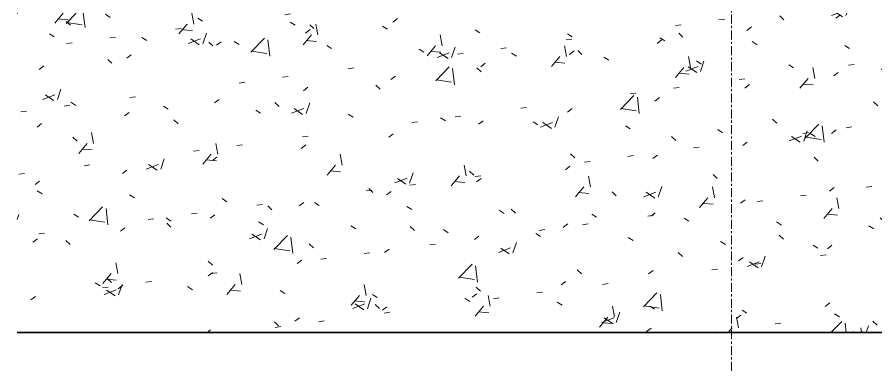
# Model space of a CAD drawing. Header units: inches. Extents: x -12094 to -4267, y -204 to 12515.
# Drawn here: x -6958.16 to -6910.55, y -159.84 to -140.23 of the extents above; entities that cross this region are included whole.
import ezdxf

# ---------------------------------------------------------------- set-up
doc = ezdxf.new("R2010")
doc.units = ezdxf.units.IN
doc.header["$MEASUREMENT"] = 0
doc.linetypes.add('Línea de rejilla', pattern=[0.8749999999999999, 0.4999999999999999, -0.125, 0.125, -0.125])
doc.layers.add('S-FNDN', color=32, linetype='Continuous', lineweight=18)
doc.layers.add('S-GRID', color=1, linetype='Continuous', lineweight=9)

# ---------------------------------------------------------------- blocks, each defined once
blk = doc.blocks.new('Zapata-Rectangular - 9_0x9_0x1_5-154492-SECTION 03 - DET')
at = {"layer": 'S-FNDN'}
h = blk.add_hatch(dxfattribs=at)
h.set_pattern_fill('FP_22', color=256, style=0, pattern_type=2)
h.set_pattern_definition([(49.99999999999999, (-2167.627, -133), (6.885996509346783, -0.6020972290784385), [0.72, -7.92]), (355, (-2167.627, -133), (-1.331755638042277, 7.220546511209704), [0.5760000000000001, -6.336]), (100.451, (-2167.053, -133.05), (5.553628550824647, 6.618191212065827), [0.612, -6.731]), (46.184, (-2167.627, -131.08), (10.24564176015205, -1.588925084020156), [1.08, -11.88]), (96.636, (-2166.773, -131.212), (8.97243871995047, 9.351518401667914), [0.9179999999999999, -10.096]), (351.184, (-2167.627, -131.08), (8.973199131649128, 9.351230365239182), [0.8640000000000001, -9.504]), (21, (-2166.667, -131.56), (5.730725721386895, -3.865003454880041), [0.72, -7.92]), (326, (-2166.667, -131.56), (2.335810685944815, 6.960880220160812), [0.5760000000000001, -6.336]), (71.45100000000001, (-2166.19, -131.882), (8.065875744922518, 3.095947910975024), [0.612, -6.731]), (37.50000000000001, (-2167.627, -133), (0.1168659464360498, 3.195478422797376), [0.317, -5.942, 0.317, -6.115, -6.36]), (37.50000000000001, (-2167.627, -133), (0.1168659464360498, 3.195478422797376), [-12.691, 0.317, -6.042999999999999]), (7.499999999999999, (-2167.627, -133), (2.525430012237227, 3.786024729619641), [0.317, -3.35, 0.317, -5.797999999999999, -2.424]), (7.499999999999999, (-2167.627, -133), (2.525430012237227, 3.786024729619641), [-9.782, 0.317, -2.107]), (327.5, (-2169.768, -133), (5.124368529577271, -0.2161762546582744), [0.317, -2.083, 0.317, -7.171, -9.936]), (327.5, (-2169.768, -133), (5.124368529577271, -0.2161762546582744), [-9.888, 0.317, -9.619]), (317.5, (-2170.728, -133), (5.598326199827542, 0.9614097775270012), [0.317, -2.803, 0.317, -4.656000000000001, -7.056]), (317.5, (-2170.728, -133), (5.598326199827542, 0.9614097775270012), [-8.093, 0.317, -6.739])])
h.paths.add_polyline_path([(-2171.389235371565, -157.7165354330708), (-2129.842235371565, -157.7165354330708), (-2129.842235371565, -140), (-2212.936235371565, -140), (-2212.936235371565, -157.7165354330708)], flags=0)
at = {"layer": 'S-FNDN', "lineweight": 35}
blk.add_line((-2212.936235371565, -157.7165354330708), (-2129.842235371565, -157.7165354330708), dxfattribs=at)

msp = doc.modelspace()

# ---------------------------------------------------------------- linework, layer by layer
at = {"layer": 'S-GRID', "linetype": 'Línea de rejilla'}
msp.add_line((-6918.552021732303, -159.835574743585), (-6918.552021732303, -55.81249999999941), dxfattribs=at)

# ---------------------------------------------------------------- block references
at = {"layer": 'S-FNDN'}
msp.add_blockref('Zapata-Rectangular - 9_0x9_0x1_5-154492-SECTION 03 - DET', (-4745.228285052783, 0), dxfattribs=at)

doc.saveas('drawing.dxf')
